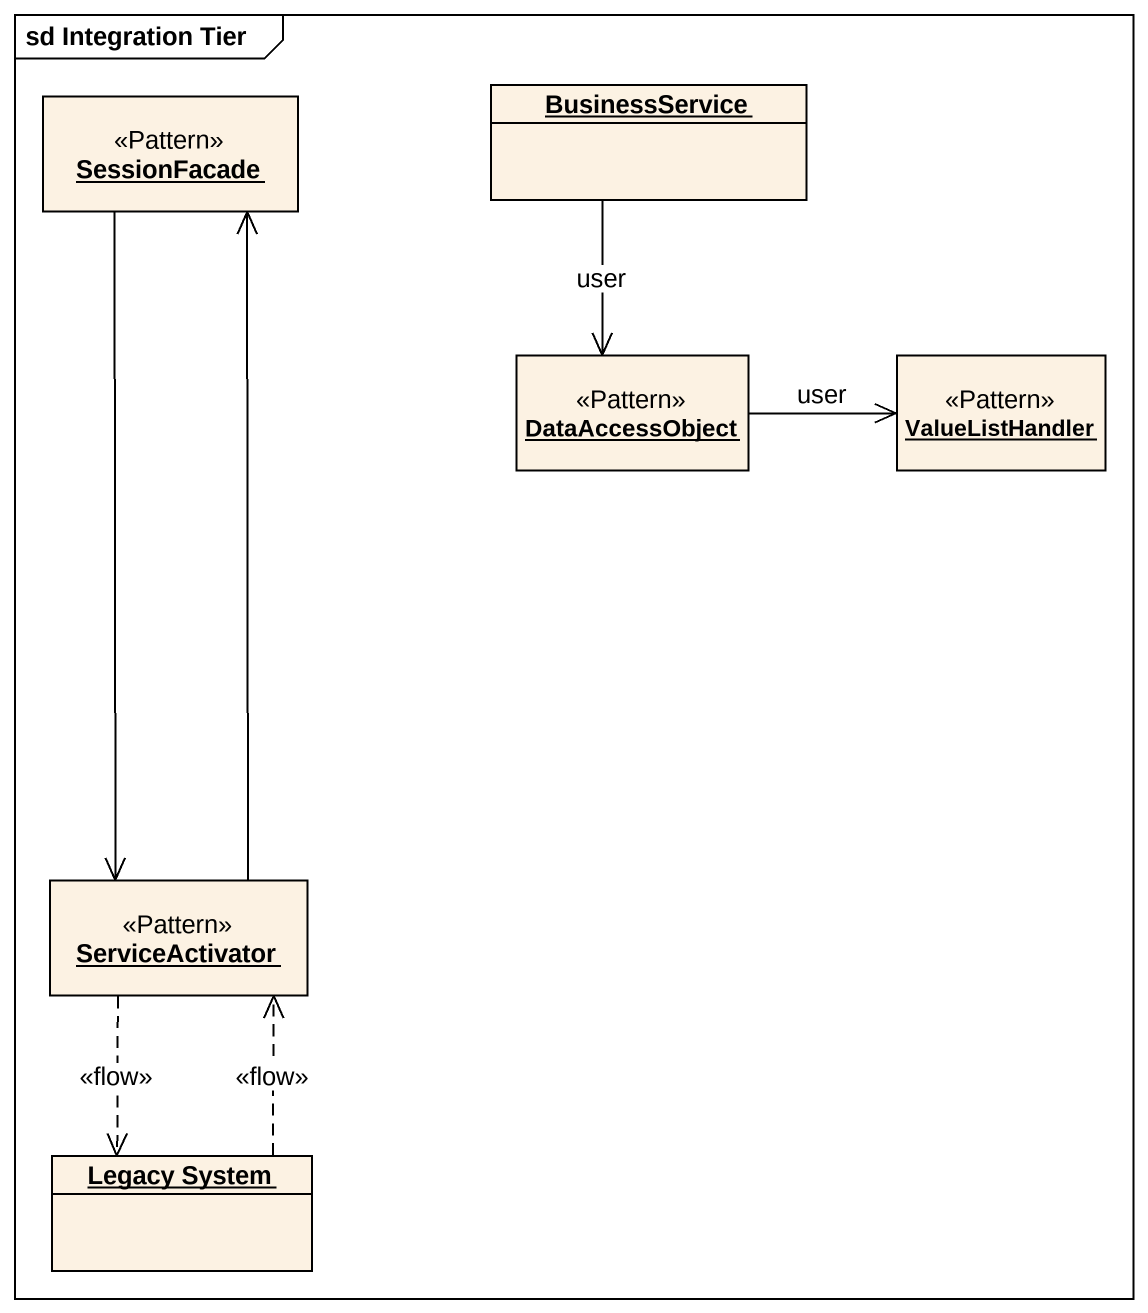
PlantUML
@startuml
mainframe sd Integration Tier
hide circle
hide empty members
object SessionFacade <<Pattern>>
object BusinessService
object DataAccessObject <<Pattern>>
object ValueListHandler <<Pattern>>
object ServiceActivator <<Pattern>>
object "Legacy System" as Legacy_System
SessionFacade --> ServiceActivator
BusinessService --> DataAccessObject : user
DataAccessObject -right-> ValueListHandler : user
ServiceActivator -up-> SessionFacade
ServiceActivator ..> Legacy_System : <<flow>>
Legacy_System .up.> ServiceActivator : <<flow>>
@enduml
